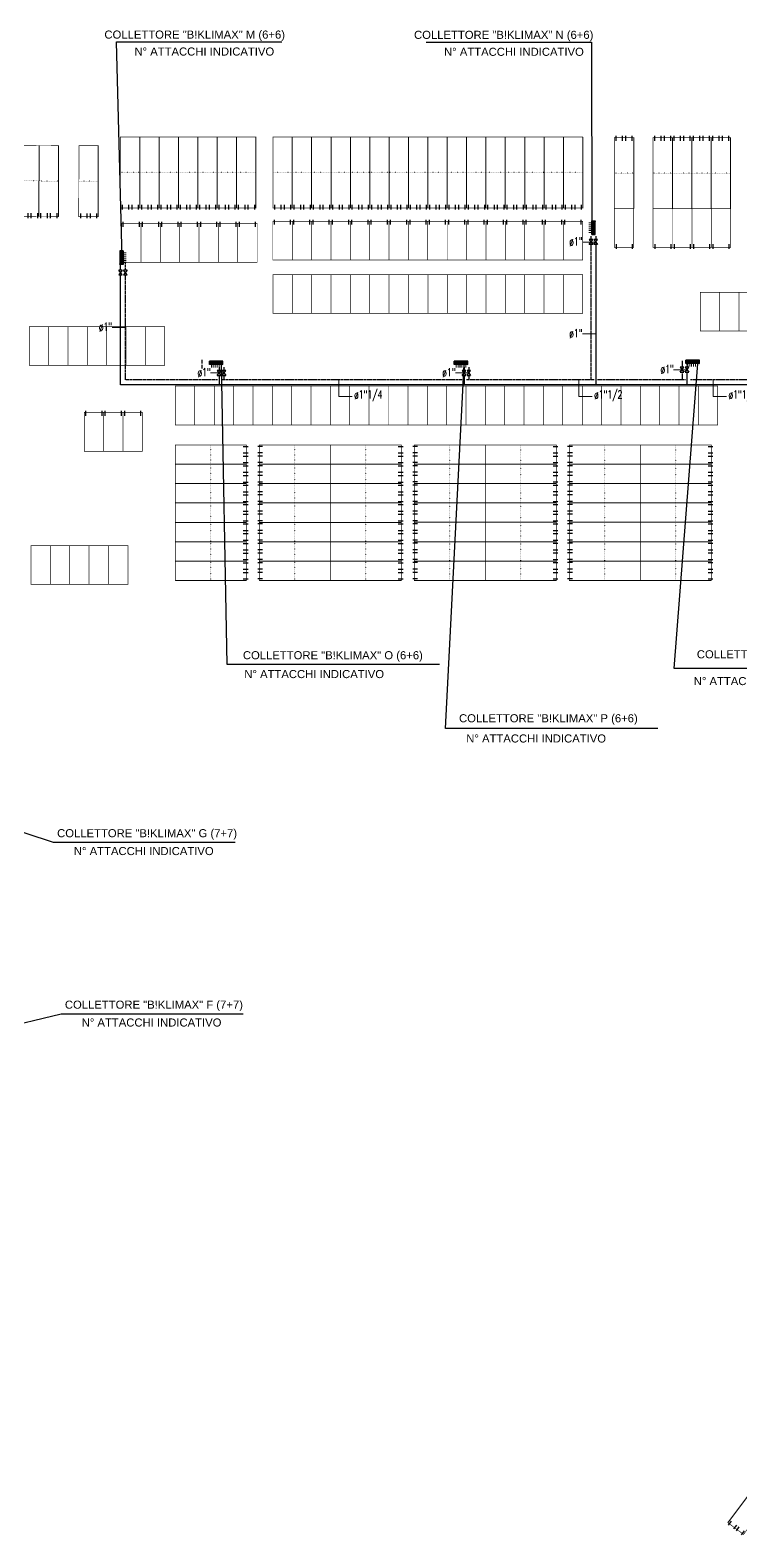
# Model space of a CAD drawing. Header units: millimetres. Extents: x 24747 to 137666, y -34589 to 43444.
# Drawn here: x 112754 to 114956, y 11674 to 16339 of the extents above; entities that cross this region are included whole.
import ezdxf

# ---------------------------------------------------------------- set-up
doc = ezdxf.new("R2010")
doc.units = ezdxf.units.MM
doc.header["$LTSCALE"] = 10
doc.linetypes.add('ACAD_ISO07W100', pattern=[3, 0, -3])
doc.linetypes.add('HIDDEN', pattern=[0.375, 0.25, -0.125])
for name, color, linetype in [('Collettori Maxi', 7, 'Continuous'), ('Pannelli', 7, 'Continuous'), ('TUBAZIONI', 6, 'Continuous')]:
    doc.layers.add(name, color=color, linetype=linetype)
doc.styles.add('ARIAL', font='arial.ttf')
doc.styles.add('ROMANS', font='romans')

# ---------------------------------------------------------------- blocks, each defined once
blk = doc.blocks.new('1200')
at = {"layer": 'Pannelli', "color": 4}
for p, q in [((0.05, 1.1), (0.05, 1.25)), ((0.55, 1.1), (0.55, 1.25))]:
    blk.add_line(p, q, dxfattribs=at)
at = {"layer": 'Pannelli', "linetype": 'ACAD_ISO07W100', "ltscale": 0.07}
blk.add_line((0.6, 0.6), (0, 0.6), dxfattribs=at)
at = {"layer": 'Pannelli', "color": 4, "const_width": 0.02}
blk.add_lwpolyline([(0, 1.2), (0, 0), (0.6, 0), (0.6, 1.2), (0, 1.2)], dxfattribs=at)
blk = doc.blocks.new('dddd')
at = {"layer": 'Pannelli', "color": 4, "lineweight": 0}
blk.add_line((-174.9, 50.4, 0), (45.1, 50.4, 0), dxfattribs=at)
at = {"layer": 'Pannelli', "color": 4, "linetype": 'ACAD_ISO07W100', "ltscale": 0.07}
blk.add_line((-64.9, 50.4, 0), (-64.9, -9.6, 0), dxfattribs=at)
at = {"layer": 'Pannelli', "color": 4}
for p, q in [((-164.9, 45.4, 0), (-179.9, 45.4, 0)), ((-164.9, 25.4, 0), (-179.9, 25.4, 0)), ((-164.9, 15.4, 0), (-179.9, 15.4, 0)), ((-164.9, -4.6, 0), (-179.9, -4.6, 0))]:
    blk.add_line(p, q, dxfattribs=at)
at = {"layer": 'Pannelli', "color": 4, "const_width": 2, "elevation": 0}
blk.add_lwpolyline([(-174.9, -9.6), (45.1, -9.6), (45.1, 50.4), (-174.9, 50.4), (-174.9, -9.6)], dxfattribs=at)
blk = doc.blocks.new('Coll Maxi 6+6')
at = {"layer": 'Collettori Maxi'}
for color, points in [(5, [(0.42, 0), (0.42, -0.1), (0, -0.1)]), (1, [(0, 0), (0, -0.1), (0.42, 0)])]:
    blk.add_hatch(color=color, dxfattribs=at).paths.add_polyline_path(points)
for points in [[(0, 0), (0, -0.1), (0.42, 0), (0, 0)], [(0.42, 0), (0.42, -0.1), (0, -0.1), (0.42, 0)]]:
    blk.add_lwpolyline(points, dxfattribs=at)

msp = doc.modelspace()

# ---------------------------------------------------------------- linework, layer by layer
at = {"layer": 'Collettori Maxi'}
for p, q in [((113021.03318, 16303.20634, 0), (113534.03862, 16303.20634, 0)), ((113039.21877, 15632.47736, 0), (113021.03318, 16303.20634, 0)), ((113980.224, 16302.42825, 0), (114493.22945, 16302.42825, 0)), ((114493.22945, 16302.42825, 0), (114494.1469, 15717.97021, 0)), ((114749.33458, 14361.12935), (114822.26205, 15306.54831, 0)), ((113363.97649, 14373.11245), (113346.4541, 15303.20793, 0)), ((114040.15474, 14175.4744, 0), (114098.76198, 15303.3469, 0)), ((114021.66988, 14373.11245), (113363.97649, 14373.11245)), ((115407.02797, 14361.12935), (114749.33458, 14361.12935)), ((114697.84813, 14175.4744, 0), (114040.15474, 14175.4744, 0)), ((111888.24715, 14130.17132, 0), (112825.61709, 13822.63315, 0)), ((112825.61709, 13822.63315, 0), (113389.43456, 13822.63315, 0)), ((111897.21525, 13061.09763, 0), (112849.722, 13291.3805, 0)), ((112849.722, 13291.3805, 0), (113413.53947, 13291.3805, 0))]:
    msp.add_line(p, q, dxfattribs=at)
at = {"layer": 'Collettori Maxi', "color": 6, "const_width": 3.2002, "elevation": 0}
for points in [[(114494.1469, 15741.97173), (114484.14627, 15741.97173)], [(114494.1469, 15735.97135), (114484.14627, 15735.97135)], [(114494.1469, 15729.97097), (114484.14627, 15729.97097)], [(114494.1469, 15723.97059), (114484.14627, 15723.97059)], [(114494.1469, 15717.97021), (114484.14627, 15717.97021)], [(114494.1469, 15711.96983), (114484.14627, 15711.96983)], [(113042.12408, 15648.91259), (113052.12472, 15648.91259)], [(113042.12408, 15642.91221), (113052.12472, 15642.91221)], [(113042.12408, 15636.91183), (113052.12472, 15636.91183)], [(113042.12408, 15630.91145), (113052.12472, 15630.91145)], [(113042.12408, 15624.91107), (113052.12472, 15624.91107)], [(113042.12408, 15618.91069), (113052.12472, 15618.91069)], [(113315.22972, 15303.20793), (113315.22972, 15293.2073)], [(113321.2301, 15303.20793), (113321.2301, 15293.2073)], [(113327.23048, 15303.20793), (113327.23048, 15293.2073)], [(113333.23086, 15303.20793), (113333.23086, 15293.2073)], [(113339.23124, 15303.20793), (113339.23124, 15293.2073)], [(113345.23161, 15303.20793), (113345.23161, 15293.2073)], [(114073.53797, 15303.3469), (114073.53797, 15293.34627)], [(114079.53835, 15303.3469), (114079.53835, 15293.34627)], [(114085.53873, 15303.3469), (114085.53873, 15293.34627)], [(114091.53911, 15303.3469), (114091.53911, 15293.34627)], [(114097.53949, 15303.3469), (114097.53949, 15293.34627)], [(114103.53987, 15303.3469), (114103.53987, 15293.34627)], [(114791.03767, 15306.54831), (114791.03767, 15296.54768)], [(114797.03805, 15306.54831), (114797.03805, 15296.54768)], [(114803.03843, 15306.54831), (114803.03843, 15296.54768)], [(114809.03881, 15306.54831), (114809.03881, 15296.54768)], [(114815.03919, 15306.54831), (114815.03919, 15296.54768)], [(114821.03957, 15306.54831), (114821.03957, 15296.54768)]]:
    msp.add_lwpolyline(points, dxfattribs=at)
at = {"layer": 'Pannelli', "color": 2, "const_width": 2, "elevation": 0}
for points in [[(113505.8959, 15581.7994), (113505.8959, 15461.7994), (113565.8959, 15461.7994), (113565.8959, 15581.7994)], [(113565.8959, 15581.7994), (113565.8959, 15461.7994), (113625.8959, 15461.7994), (113625.8959, 15581.7994)], [(113625.8959, 15581.7994), (113625.8959, 15461.7994), (113685.8959, 15461.7994), (113685.8959, 15581.7994)], [(113685.8959, 15581.7994), (113685.8959, 15461.7994), (113745.8959, 15461.7994), (113745.8959, 15581.7994)], [(113745.8959, 15581.7994), (113745.8959, 15461.7994), (113805.8959, 15461.7994), (113805.8959, 15581.7994)], [(113805.8959, 15581.7994), (113805.8959, 15461.7994), (113865.8959, 15461.7994), (113865.8959, 15581.7994)], [(113865.8959, 15581.7994), (113865.8959, 15461.7994), (113925.8959, 15461.7994), (113925.8959, 15581.7994)], [(113925.8959, 15581.7994), (113925.8959, 15461.7994), (113985.8959, 15461.7994), (113985.8959, 15581.7994)], [(113985.8959, 15581.7994), (113985.8959, 15461.7994), (114045.8959, 15461.7994), (114045.8959, 15581.7994)], [(114045.8959, 15581.7994), (114045.8959, 15461.7994), (114105.8959, 15461.7994), (114105.8959, 15581.7994)], [(114105.8959, 15581.7994), (114105.8959, 15461.7994), (114165.8959, 15461.7994), (114165.8959, 15581.7994)], [(114165.8959, 15581.7994), (114165.8959, 15461.7994), (114225.8959, 15461.7994), (114225.8959, 15581.7994)], [(114225.8959, 15581.7994), (114225.8959, 15461.7994), (114285.8959, 15461.7994), (114285.8959, 15581.7994)], [(114285.8959, 15581.7994), (114285.8959, 15461.7994), (114345.8959, 15461.7994), (114345.8959, 15581.7994)], [(114345.8959, 15581.7994), (114345.8959, 15461.7994), (114405.8959, 15461.7994), (114405.8959, 15581.7994)], [(114405.8959, 15581.7994), (114405.8959, 15461.7994), (114465.8959, 15461.7994), (114465.8959, 15581.7994)], [(112750.92672, 15420.67709), (112750.92672, 15300.67709), (112810.92672, 15300.67709), (112810.92672, 15420.67709)], [(112810.92672, 15420.67709), (112810.92672, 15300.67709), (112870.92672, 15300.67709), (112870.92672, 15420.67709)], [(112870.92672, 15420.67709), (112870.92672, 15300.67709), (112930.92672, 15300.67709), (112930.92672, 15420.67709)], [(112930.92672, 15420.67709), (112930.92672, 15300.67709), (112990.92672, 15300.67709), (112990.92672, 15420.67709)], [(112990.92672, 15420.67709), (112990.92672, 15300.67709), (113050.92672, 15300.67709), (113050.92672, 15420.67709)], [(113050.92672, 15420.67709), (113050.92672, 15300.67709), (113110.92672, 15300.67709), (113110.92672, 15420.67709)], [(113110.92672, 15420.67709), (113110.92672, 15300.67709), (113170.92672, 15300.67709), (113170.92672, 15420.67709)], [(113203.99419, 15236.16399), (113203.99419, 15116.16399), (113263.99419, 15116.16399), (113263.99419, 15236.16399)], [(113263.99419, 15236.16399), (113263.99419, 15116.16399), (113323.99419, 15116.16399), (113323.99419, 15236.16399)], [(113323.99419, 15236.16399), (113323.99419, 15116.16399), (113383.99419, 15116.16399), (113383.99419, 15236.16399)], [(113383.99419, 15236.16399), (113383.99419, 15116.16399), (113443.99419, 15116.16399), (113443.99419, 15236.16399)], [(113443.99419, 15236.16399), (113443.99419, 15116.16399), (113503.99419, 15116.16399), (113503.99419, 15236.16399)], [(113503.99419, 15236.16399), (113503.99419, 15116.16399), (113563.99419, 15116.16399), (113563.99419, 15236.16399)], [(113563.99419, 15236.16399), (113563.99419, 15116.16399), (113623.99419, 15116.16399), (113623.99419, 15236.16399)], [(113623.99419, 15236.16399), (113623.99419, 15116.16399), (113683.99419, 15116.16399), (113683.99419, 15236.16399)], [(113683.99419, 15236.16399), (113683.99419, 15116.16399), (113743.99419, 15116.16399), (113743.99419, 15236.16399)], [(113743.99419, 15236.16399), (113743.99419, 15116.16399), (113803.99419, 15116.16399), (113803.99419, 15236.16399)], [(113803.99419, 15236.16399), (113803.99419, 15116.16399), (113863.99419, 15116.16399), (113863.99419, 15236.16399)], [(113863.99419, 15236.16399), (113863.99419, 15116.16399), (113923.99419, 15116.16399), (113923.99419, 15236.16399)], [(113923.99419, 15236.16399), (113923.99419, 15116.16399), (113983.99419, 15116.16399), (113983.99419, 15236.16399)], [(113983.99419, 15236.16399), (113983.99419, 15116.16399), (114043.99419, 15116.16399), (114043.99419, 15236.16399)], [(114043.99419, 15236.16399), (114043.99419, 15116.16399), (114103.99419, 15116.16399), (114103.99419, 15236.16399)], [(114103.99419, 15236.16399), (114103.99419, 15116.16399), (114163.99419, 15116.16399), (114163.99419, 15236.16399)], [(114163.99419, 15236.16399), (114163.99419, 15116.16399), (114223.99419, 15116.16399), (114223.99419, 15236.16399)], [(114223.99419, 15236.16399), (114223.99419, 15116.16399), (114283.99419, 15116.16399), (114283.99419, 15236.16399)], [(114283.99419, 15236.16399), (114283.99419, 15116.16399), (114343.99419, 15116.16399), (114343.99419, 15236.16399)], [(114343.99419, 15236.16399), (114343.99419, 15116.16399), (114403.99419, 15116.16399), (114403.99419, 15236.16399)], [(114403.99419, 15236.16399), (114403.99419, 15116.16399), (114463.99419, 15116.16399), (114463.99419, 15236.16399)], [(114463.99419, 15236.16399), (114463.99419, 15116.16399), (114523.99419, 15116.16399), (114523.99419, 15236.16399)], [(114523.99419, 15236.16399), (114523.99419, 15116.16399), (114583.99419, 15116.16399), (114583.99419, 15236.16399)], [(114583.99419, 15236.16399), (114583.99419, 15116.16399), (114643.99419, 15116.16399), (114643.99419, 15236.16399)], [(114643.99419, 15236.16399), (114643.99419, 15116.16399), (114703.99419, 15116.16399), (114703.99419, 15236.16399)], [(114703.99419, 15236.16399), (114703.99419, 15116.16399), (114763.99419, 15116.16399), (114763.99419, 15236.16399)], [(114763.99419, 15236.16399), (114763.99419, 15116.16399), (114823.99419, 15116.16399), (114823.99419, 15236.16399)], [(114823.99419, 15236.16399), (114823.99419, 15116.16399), (114883.99419, 15116.16399), (114883.99419, 15236.16399)], [(112756.62337, 14741.97507), (112756.62337, 14621.97507), (112816.62337, 14621.97507), (112816.62337, 14741.97507)], [(112816.62337, 14741.97507), (112816.62337, 14621.97507), (112876.62337, 14621.97507), (112876.62337, 14741.97507)], [(112876.62337, 14741.97507), (112876.62337, 14621.97507), (112936.62337, 14621.97507), (112936.62337, 14741.97507)], [(112936.62337, 14741.97507), (112936.62337, 14621.97507), (112996.62337, 14621.97507), (112996.62337, 14741.97507)], [(112996.62337, 14741.97507), (112996.62337, 14621.97507), (113056.62337, 14621.97507), (113056.62337, 14741.97507)]]:
    msp.add_lwpolyline(points, close=True, dxfattribs=at)
at = {"layer": 'Pannelli', "color": 2, "const_width": 2}
for points in [[(114830.28379, 15526.67099), (114830.28379, 15406.67099), (114890.28379, 15406.67099), (114890.28379, 15526.67099)], [(114890.28379, 15526.67099), (114890.28379, 15406.67099), (114950.28379, 15406.67099), (114950.28379, 15526.67099)], [(114950.28379, 15526.67099), (114950.28379, 15406.67099), (115010.28379, 15406.67099), (115010.28379, 15526.67099)]]:
    msp.add_lwpolyline(points, close=True, dxfattribs=at)
at = {"layer": 'TUBAZIONI', "color": 1, "lineweight": 0}
for p, q in [((114464.92154, 15682.68653, 0), (114506.19934, 15682.68653, 0)), ((113007.46273, 15418.22076, 0), (113048.74054, 15418.22076, 0)), ((114464.92154, 15397.93998, 0), (114506.19934, 15397.93998, 0)), ((113313.05736, 15276.94473, 0), (113354.33517, 15276.94473, 0)), ((114071.61369, 15276.94473, 0), (114112.8915, 15276.94473, 0)), ((114747.39368, 15286.999, 0), (114788.67149, 15286.999, 0)), ((113710.37741, 15203.95111, 0), (113710.37741, 15255.51125, 0)), ((114453.87392, 15203.95111, 0), (114453.87392, 15255.51125, 0)), ((114870.22222, 15203.95111, 0), (114870.22222, 15255.51125, 0)), ((113710.37741, 15203.95111, 0), (113751.65522, 15203.95111, 0)), ((114453.87392, 15203.95111, 0), (114495.15173, 15203.95111, 0)), ((114870.22222, 15203.95111, 0), (114911.50002, 15203.95111, 0))]:
    msp.add_line(p, q, dxfattribs=at)
at = {"layer": 'TUBAZIONI', "color": 7}
for p, q in [((114485.57434, 15675.18653, 0), (114496.82434, 15690.18653, 0)), ((114485.57434, 15690.18653, 0), (114496.82434, 15675.18653, 0)), ((114500.57434, 15675.18653, 0), (114511.82434, 15690.18653, 0)), ((114500.57434, 15690.18653, 0), (114511.82434, 15675.18653, 0)), ((113039.36554, 15595.93028, 0), (113028.11554, 15580.93028, 0)), ((113039.36554, 15580.93028, 0), (113028.11554, 15595.93028, 0)), ((113054.36554, 15595.93028, 0), (113043.11554, 15580.93028, 0)), ((113054.36554, 15580.93028, 0), (113043.11554, 15595.93028, 0)), ((113333.71017, 15269.44473, 0), (113344.96017, 15284.44473, 0)), ((113333.71017, 15284.44473, 0), (113344.96017, 15269.44473, 0)), ((113348.71017, 15269.44473, 0), (113359.96017, 15284.44473, 0)), ((113348.71017, 15284.44473, 0), (113359.96017, 15269.44473, 0)), ((114092.2665, 15269.44473, 0), (114103.5165, 15284.44473, 0)), ((114092.2665, 15284.44473, 0), (114103.5165, 15269.44473, 0)), ((114107.2665, 15269.44473, 0), (114118.5165, 15284.44473, 0)), ((114107.2665, 15284.44473, 0), (114118.5165, 15269.44473, 0)), ((114768.04649, 15279.499, 0), (114779.29649, 15294.499, 0)), ((114768.04649, 15294.499, 0), (114779.29649, 15279.499, 0)), ((114783.04649, 15279.499, 0), (114794.29649, 15294.499, 0)), ((114783.04649, 15294.499, 0), (114794.29649, 15279.499, 0))]:
    msp.add_line(p, q, dxfattribs=at)
at = {"layer": 'TUBAZIONI', "linetype": 'HIDDEN'}
for p, q in [((114491.19934, 15675.18653, 0), (114491.19934, 15255.51125, 0)), ((113048.74054, 15255.51125, 0), (113048.74054, 15580.93028, 0)), ((114773.67149, 15279.499, 0), (114773.67149, 15255.51125, 0)), ((113333.83232, 15255.51125, 0), (113048.74054, 15255.51125, 0)), ((114092.43304, 15255.51125, 0), (113346.04393, 15255.51125, 0)), ((114501.50118, 15255.51125, 0), (114104.77934, 15255.51125, 0)), ((114784.10209, 15255.51125, 0), (114510.79246, 15255.51125, 0)), ((115496.12783, 15255.51125, 0), (114799.50128, 15255.51125, 0))]:
    msp.add_line(p, q, dxfattribs=at)
at = {"layer": 'TUBAZIONI'}
for p, q in [((114506.19934, 15675.18653, 0), (114506.19934, 15240.51125, 0)), ((113033.74054, 15240.51125, 0), (113033.74054, 15580.93028, 0)), ((114788.67149, 15279.499, 0), (114788.67149, 15240.51125, 0)), ((115481.12783, 15240.51125, 0), (113033.74054, 15240.51125, 0))]:
    msp.add_line(p, q, dxfattribs=at)
at = {"layer": 'TUBAZIONI', "color": 7, "elevation": 0}
for points in [[(114496.82434, 15690.18653), (114485.57434, 15690.18653)], [(114511.82434, 15690.18653), (114500.57434, 15690.18653)], [(114496.82434, 15675.18653), (114485.57434, 15675.18653)], [(114511.82434, 15675.18653), (114500.57434, 15675.18653)], [(113039.36554, 15595.93028), (113028.11554, 15595.93028)], [(113054.36554, 15595.93028), (113043.11554, 15595.93028)], [(113028.11554, 15580.93028), (113039.36554, 15580.93028)], [(113043.11554, 15580.93028), (113054.36554, 15580.93028)], [(113285.94102, 15317.12769), (113285.94102, 15305.87769)], [(113285.94102, 15302.12769), (113285.94102, 15290.87769)], [(113344.96017, 15284.44473), (113333.71017, 15284.44473)], [(113333.71017, 15269.44473), (113344.96017, 15269.44473)], [(113359.96017, 15284.44473), (113348.71017, 15284.44473)], [(113348.71017, 15269.44473), (113359.96017, 15269.44473)], [(114103.5165, 15284.44473), (114092.2665, 15284.44473)], [(114092.2665, 15269.44473), (114103.5165, 15269.44473)], [(114118.5165, 15284.44473), (114107.2665, 15284.44473)], [(114107.2665, 15269.44473), (114118.5165, 15269.44473)], [(114779.29649, 15294.499), (114768.04649, 15294.499)], [(114768.04649, 15279.499), (114779.29649, 15279.499)], [(114794.29649, 15294.499), (114783.04649, 15294.499)], [(114783.04649, 15279.499), (114794.29649, 15279.499)]]:
    msp.add_lwpolyline(points, dxfattribs=at)
at = {"layer": 'TUBAZIONI', "elevation": 0}
for points in [[(114491.19934, 15701.12481), (114491.19934, 15690.18653)], [(114506.19934, 15701.12481), (114506.19934, 15690.18653)], [(113033.74054, 15595.93028), (113033.74054, 15617.73333)], [(114773.67149, 15314.46256), (114773.67149, 15294.499)], [(113339.33517, 15295.38301), (113339.33517, 15284.44473)], [(113339.33517, 15269.44473), (113339.33517, 15240.51125)], [(113354.33517, 15295.38301), (113354.33517, 15284.44473)], [(113354.33517, 15269.44473), (113354.33517, 15255.51125)], [(114097.8915, 15295.38301), (114097.8915, 15284.44473)], [(114097.8915, 15269.44473), (114097.8915, 15240.51125)], [(114112.8915, 15295.38301), (114112.8915, 15284.44473)], [(114112.8915, 15269.44473), (114112.8915, 15255.51125)]]:
    msp.add_lwpolyline(points, dxfattribs=at)
at = {"layer": 'TUBAZIONI', "linetype": 'HIDDEN', "elevation": 0}
for points in [[(113048.74054, 15595.93028), (113048.74054, 15617.64871)], [(114788.67149, 15314.46256), (114788.67149, 15294.499)]]:
    msp.add_lwpolyline(points, dxfattribs=at)

# ---------------------------------------------------------------- block references
at = {"layer": 'Collettori Maxi', "xscale": -100.0063257411093, "yscale": 100.0063257411093, "zscale": 100.0063257411093}
for p, rotation in [((114494.1469, 15747.97211, 0), 90), ((113042.12408, 15612.91031, 0), 270), ((113309.22934, 15303.20793, 0), 180), ((114067.5376, 15303.3469, 0), 180), ((114785.03729, 15306.54831, 0), 180)]:
    msp.add_blockref('Coll Maxi 6+6', p, dxfattribs=dict(at, rotation=rotation))
at = {"layer": 'Pannelli', "lineweight": 0}
for p, xscale, rotation in [((113043.00074, 15962.90948, 0), -0.9999999999999998, 270.006906524251), ((113103.00074, 15962.90188, 0), -0.9999999999999998, 270.006906524251), ((113163.00074, 15962.89428, 0), -0.9999999999999998, 270.006906524251), ((113223.00074, 15962.88669, 0), -0.9999999999999998, 270.006906524251), ((113283.00074, 15962.87909, 0), -0.9999999999999998, 270.006906524251), ((113343.00074, 15962.87149, 0), -0.9999999999999998, 270.006906524251), ((113403.00073, 15962.87872, 0), -0.9999999999999998, 270.006906524251), ((113515.47041, 15962.90917, 0), -1, 270.006906524251), ((113575.47041, 15962.90157, 0), -1, 270.006906524251), ((113635.47041, 15962.89397, 0), -1, 270.006906524251), ((113695.47041, 15962.88637, 0), -1, 270.006906524251), ((113755.47041, 15962.87878, 0), -1, 270.006906524251), ((113815.47041, 15962.87118, 0), -1, 270.006906524251), ((113875.47041, 15962.87841, 0), -1, 270.006906524251), ((113935.4704, 15962.9153, 0), -1, 270.006906524251), ((113995.4704, 15962.90771, 0), -1, 270.006906524251), ((114055.4704, 15962.90011, 0), -1, 270.006906524251), ((114115.4704, 15962.90734, 0), -1, 270.006906524251), ((114175.4704, 15962.89974, 0), -1, 270.006906524251), ((114235.4704, 15962.89215, 0), -1, 270.006906524251), ((114295.4704, 15962.89938, 0), -1, 270.006906524251), ((114355.47039, 15962.89178, 0), -1, 270.006906524251), ((114415.47039, 15962.89901, 0), -1, 270.006906524251), ((112731.01923, 15936.74343, 0), -1, 269.9347887577831), ((112791.01917, 15936.66031, 0), -1, 269.9347887577831), ((112914.37832, 15936.09636, 0), -1, 269.9347887577831), ((113638.90563, 15044.46252, 0), -1, 180), ((114118.9056, 15044.58116, 0), -1, 180), ((114598.9056, 15044.58116, 0), -1, 180), ((113638.9063, 14984.45872, 0), -1, 180), ((114118.90627, 14984.57736, 0), -1, 180), ((114598.90627, 14984.57736, 0), -1, 180), ((113638.90856, 14924.45493, 0), -1, 180), ((114118.90853, 14924.57357, 0), -1, 180), ((114598.90853, 14924.57357, 0), -1, 180), ((113638.89373, 14864.45493, 0), -1, 180), ((114118.8937, 14864.57357, 0), -1, 180), ((114598.8937, 14864.57357, 0), -1, 180), ((113638.8944, 14804.45113, 0), -1, 180), ((114118.89437, 14804.56977, 0), -1, 180), ((114598.89437, 14804.56977, 0), -1, 180), ((113638.89666, 14744.44734, 0), -1, 180), ((114118.89663, 14744.56598, 0), -1, 180), ((114598.89663, 14744.56598, 0), -1, 180), ((113638.88183, 14684.44734, 0), -1, 180), ((114118.8818, 14684.56598, 0), -1, 180), ((114598.8818, 14684.56598, 0), -1, 180)]:
    msp.add_blockref('dddd', p, dxfattribs=dict(at, xscale=xscale, rotation=rotation))
for p, rotation in [((114573.36971, 15831.50127, 0), 270), ((114693.3773, 15831.50134, 0), 270), ((114753.3811, 15831.49755, 0), 270), ((114813.3849, 15831.49758, 0), 270), ((114873.38869, 15831.49762, 0), 270), ((113249.08274, 15044.46252, 0), 180), ((113729.08274, 15044.46252, 0), 180), ((114209.08271, 15044.58116, 0), 180), ((114689.08271, 15044.58116, 0), 180), ((113249.08207, 14984.45872, 0), 180), ((113729.08207, 14984.45872, 0), 180), ((114209.08204, 14984.57736, 0), 180), ((114689.08204, 14984.57736, 0), 180), ((113249.07981, 14924.45493, 0), 180), ((113729.07981, 14924.45493, 0), 180), ((114209.07978, 14924.57357, 0), 180), ((114689.07978, 14924.57357, 0), 180), ((113249.09464, 14864.45493, 0), 180), ((113729.09464, 14864.45493, 0), 180), ((114209.09461, 14864.57357, 0), 180), ((114689.09461, 14864.57357, 0), 180), ((113249.09397, 14804.45113, 0), 180), ((113729.09397, 14804.45113, 0), 180), ((114209.09394, 14804.56977, 0), 180), ((114689.09394, 14804.56977, 0), 180), ((113249.09171, 14744.44734, 0), 180), ((113729.09171, 14744.44734, 0), 180), ((114209.09168, 14744.56598, 0), 180), ((114689.09168, 14744.56598, 0), 180), ((113249.10654, 14684.44734, 0), 180), ((113729.10654, 14684.44734, 0), 180), ((114209.10651, 14684.56598, 0), 180), ((114689.10651, 14684.56598, 0), 180), ((115060.72418, 11824.06861, 0), 53.25843462379122)]:
    msp.add_blockref('dddd', p, dxfattribs=dict(at, rotation=rotation))
at = {"layer": 'Pannelli', "yscale": 100.0063257411093, "zscale": 100.0063257411093}
for p, xscale, rotation in [((114623.80253, 15786.4204, 0), 100.0063257411093, 180.0005165738318), ((114743.81013, 15786.42047, 0), 100.0063257411093, 180.0005165738318), ((114803.81392, 15786.41668, 0), 100.0063257411093, 180.0005165738318), ((114863.81772, 15786.41672, 0), 100.0063257411093, 180.0005165738318), ((114923.82151, 15786.41675, 0), 100.0063257411093, 180.0005165738318), ((113097.12467, 15620.21887, 0), -100.0063257411093, 359.9995542895554), ((113157.12846, 15620.21892, 0), -100.0063257411093, 359.9995542895554), ((113217.13226, 15620.219, 0), -100.0063257411093, 359.9995542895554), ((113277.13606, 15620.21457, 0), -100.0063257411093, 359.9995542895554), ((113337.13985, 15620.21925, 0), -100.0063257411093, 359.9995542895554), ((113397.14365, 15620.21929, 0), -100.0063257411093, 359.9995542895554), ((113457.14744, 15620.21933, 0), -100.0063257411093, 359.9995542895554), ((113565.67866, 15626.52916, 0), -100.0063257411093, 359.9994834261681), ((113625.68246, 15626.52914, 0), -100.0063257411093, 359.9994834261681), ((113685.68625, 15626.52914, 0), -100.0063257411093, 359.9994834261681), ((113745.69005, 15626.53346, 0), -100.0063257411093, 359.9994834261681), ((113805.69384, 15626.53344, 0), -100.0063257411093, 359.9994834261681), ((113865.69764, 15626.53344, 0), -100.0063257411093, 359.9994834261681), ((113925.70144, 15626.52893, 0), -100.0063257411093, 359.9994834261681), ((113985.70523, 15626.53354, 0), -100.0063257411093, 359.9994834261681), ((114045.70903, 15626.53351, 0), -100.0063257411093, 359.9994834261681), ((114105.71282, 15626.53347, 0), -100.0063257411093, 359.9994834261681), ((114165.71665, 15626.53346, 0), -100.0063257411093, 359.9994834261681), ((114225.72044, 15626.53345, 0), -100.0063257411093, 359.9994834261681), ((114285.72424, 15626.53345, 0), -100.0063257411093, 359.9994834261681), ((114345.72803, 15626.52894, 0), -100.0063257411093, 359.9994834261681), ((114405.73183, 15626.53355, 0), -100.0063257411093, 359.9994834261681), ((114465.73563, 15626.53352, 0), -100.0063257411093, 359.9994834261681), ((112981.66298, 15034.49272, 0), -100.0063257411093, 359.9995542895554), ((113041.66677, 15034.49278, 0), -100.0063257411093, 359.9995542895554), ((113101.67057, 15034.49286, 0), -100.0063257411093, 359.9995542895554)]:
    msp.add_blockref('1200', p, dxfattribs=dict(at, xscale=xscale, rotation=rotation))

# ---------------------------------------------------------------- texts
at = {"layer": 'Collettori Maxi', "style": 'ARIAL'}
for s, p in [('COLLETTORE "B!KLIMAX" M (6+6)', (112983.94213, 16312.95674, 0)), ('COLLETTORE "B!KLIMAX" N (6+6)', (113943.13295, 16312.17864, 0)), ('N° ATTACCHI INDICATIVO', (113076.86931, 16260.41209, 0)), ('N° ATTACCHI INDICATIVO', (114036.06013, 16259.634, 0)), ('COLLETTORE "B!KLIMAX" Q (6+6)', (114819.16732, 14392.74812, 0)), ('COLLETTORE "B!KLIMAX" O (6+6)', (113412.93509, 14389.83891, 0)), ('N° ATTACCHI INDICATIVO', (113417.21437, 14331.46782, 0)), ('N° ATTACCHI INDICATIVO', (114809.51074, 14309.73915, 0)), ('COLLETTORE "B!KLIMAX" P (6+6)', (114082.49835, 14194.49361, 0)), ('N° ATTACCHI INDICATIVO', (114104.86686, 14131.93006, 0)), ('COLLETTORE "B!KLIMAX" G (7+7)', (112837.35814, 13838.37004, 0)), ('N° ATTACCHI INDICATIVO', (112889.3542, 13783.06008, 0)), ('COLLETTORE "B!KLIMAX" F (7+7)', (112861.46304, 13307.11739, 0)), ('N° ATTACCHI INDICATIVO', (112913.4591, 13251.80743, 0))]:
    msp.add_text(s, height=25.0015814, dxfattribs=at).set_placement(p)
at = {"layer": 'TUBAZIONI', "color": 3, "style": 'ROMANS', "width": 0.7}
for s, p in [('ø1"', (114424.04473, 15672.39649, 0)), ('ø1"', (112966.58593, 15407.93072, 0)), ('ø1"', (114424.04473, 15387.64994, 0)), ('ø1"', (113272.18056, 15266.65469, 0)), ('ø1"', (114030.73689, 15266.65469, 0)), ('ø1"', (114706.51688, 15276.70896, 0)), ('ø1"1/4', (113757.33778, 15197.91339, 0)), ('ø1"1/2', (114500.83429, 15197.91339, 0)), ('ø1"1/2', (114917.18258, 15197.91339, 0))]:
    msp.add_text(s, height=25, dxfattribs=at).set_placement(p)

doc.saveas('drawing.dxf')
